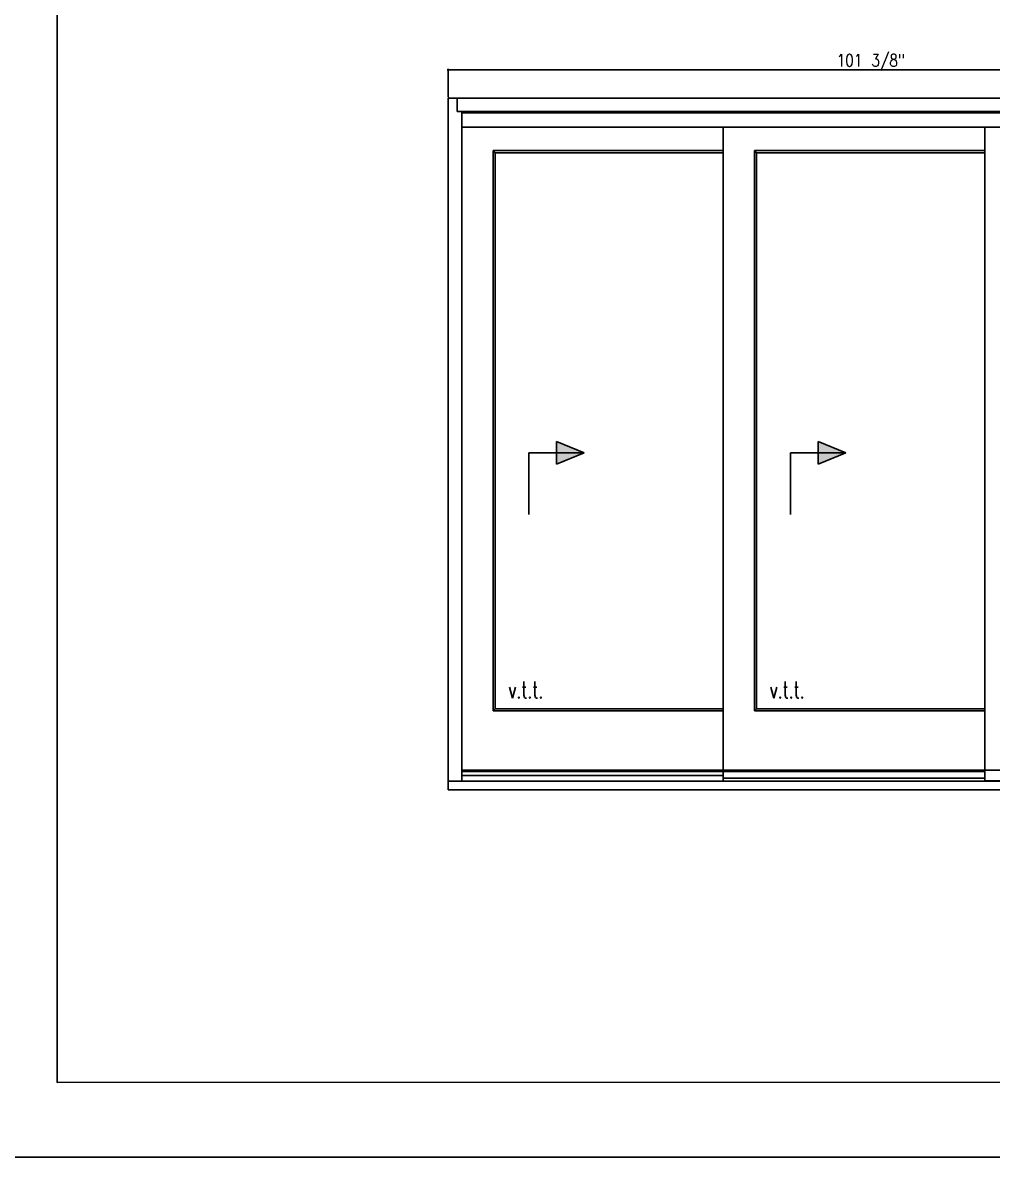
# Model space of a CAD drawing. Header units: inches. Extents: x 1985 to 11287, y 379 to 3234.
# Drawn here: x 7872.4 to 7988.8, y 1214.7 to 1350.8 of the extents above; entities that cross this region are included whole.
import ezdxf

# ---------------------------------------------------------------- set-up
doc = ezdxf.new("R2010")
doc.units = ezdxf.units.IN
doc.header["$MEASUREMENT"] = 0
doc.layers.get('0').update_dxf_attribs({"linetype": 'CONTINUOUS'})
doc.layers.get('Defpoints').update_dxf_attribs({"linetype": 'CONTINUOUS'})
for name, color, linetype in [('COTE1-1 99', 7, 'CONTINUOUS'), ('elevation 99', 7, 'CONTINUOUS'), ('opening side 99', 1, 'CONTINUOUS'), ('separation 99', 3, 'CONTINUOUS')]:
    doc.layers.add(name, color=color, linetype=linetype)
doc.styles.get("Standard").update_dxf_attribs({"font": 'txt.shx', "width": 0.8})
doc.dimstyles.new('Elevation', dxfattribs={"dimscale": 2, "dimtxt": 0.75, "dimasz": 0.0625, "dimexe": 0.0625, "dimexo": 0.0625, "dimgap": 0.0625, "dimtad": 1, "dimdec": 5, "dimzin": 0, "dimdsep": 46, "dimlunit": 5, "dimtxsty": 'Standard', "dimblk1": 'OBLIQUE', "dimblk2": 'OBLIQUE', "dimsah": 1, "dimcen": 2, "dimdle": 0.0625, "dimclrd": 1, "dimclre": 1, "dimadec": 1, "dimazin": 0, "dimtfac": 0.375, "dimtdec": 5, "dimtmove": 0, "dimatfit": 3, "dimldrblk": 'OBLIQUE', "dimfxl": 1, "dimfrac": 2, "dimtolj": 1, "dimtzin": 0, "dimarcsym": 0})

# ---------------------------------------------------------------- blocks, each defined once
blk = doc.blocks.new('_OBLIQUE')
at = {"color": 0, "linetype": 'ByBlock'}
blk.add_line((-0.5, -0.5), (0.5, 0.5), dxfattribs=at)
blk = doc.blocks.new('*D19')
at = {"layer": 'COTE1-1 99', "color": 1, "lineweight": -2, "transparency": 16777216}
for p, q in [((8025.01, 1345.14), (7923.38, 1345.14)), ((7923.51, 1341.86), (7923.51, 1345.26)), ((8024.88, 1341.86), (8024.88, 1345.26))]:
    blk.add_line(p, q, dxfattribs=at)
at = {"layer": 'Defpoints', "color": 0, "transparency": 16777216}
for p in [(7923.51, 1345.14), (7923.51, 1341.73), (8024.88, 1341.73)]:
    blk.add_point(p, dxfattribs=at)
at = {"layer": 'COTE1-1 99', "color": 1, "lineweight": -2, "transparency": 16777216, "xscale": 0.125, "yscale": 0.125, "zscale": 0.125, "rotation": 180}
blk.add_blockref('_OBLIQUE', (7923.51, 1345.14), dxfattribs=at)
at = {"layer": 'COTE1-1 99', "color": 1, "lineweight": -2, "transparency": 16777216, "xscale": 0.125, "yscale": 0.125, "zscale": 0.125}
blk.add_blockref('_OBLIQUE', (8024.88, 1345.14), dxfattribs=at)
at = {"layer": 'COTE1-1 99', "color": 0, "transparency": 16777216, "insert": (7974.2, 1346.01), "char_height": 1.5, "attachment_point": 5}
blk.add_mtext('\\A1;101 3/8"', dxfattribs=at)

msp = doc.modelspace()

# ---------------------------------------------------------------- hatches: boundary and pattern name
at = {"layer": 'opening side 99'}
h = msp.add_hatch(color=256, dxfattribs=at)
h.paths.add_polyline_path([(7936.501197, 1297.798863), (7936.501197, 1299.17521), (7939.823992, 1299.17521)])
h.paths.add_polyline_path([(7939.823992, 1299.17521), (7936.501197, 1299.17521), (7936.501197, 1300.551557)])
h = msp.add_hatch(color=256, dxfattribs=at)
h.paths.add_polyline_path([(7967.876192, 1297.798863), (7967.876192, 1299.17521), (7971.198987, 1299.17521)])
h.paths.add_polyline_path([(7971.198987, 1299.17521), (7967.876192, 1299.17521), (7967.876192, 1300.551557)])

# ---------------------------------------------------------------- linework, layer by layer
at = {"layer": 'elevation 99'}
for p, q in [((7923.509298, 1341.730678), (8024.884288, 1341.730693)), ((7923.509298, 1341.730683), (7923.509298, 1258.730673)), ((7924.571798, 1341.730683), (7924.571798, 1340.105683)), ((7992.821773, 1340.105683), (7924.571798, 1340.105683)), ((7925.134298, 1340.105683), (7925.134298, 1259.79793)), ((7925.134298, 1339.980693), (8023.259288, 1339.980693)), ((7987.884288, 1340.105693), (8023.821788, 1340.105693)), ((8023.259288, 1338.259693), (7925.134298, 1338.259693)), ((7956.509293, 1338.259693), (7956.509293, 1259.79793)), ((7956.509293, 1338.259693), (7956.509293, 1259.79793)), ((7987.884288, 1338.259693), (7987.884288, 1259.847934)), ((7928.893231, 1335.436005), (7928.89329, 1268.244572)), ((7956.509293, 1335.436005), (7928.893231, 1335.436005)), ((7929.134303, 1335.168134), (7928.893231, 1335.436005)), ((7960.268226, 1335.436005), (7960.268285, 1268.244572)), ((7987.884288, 1335.436005), (7960.268226, 1335.436005)), ((7960.509298, 1335.168134), (7960.268226, 1335.436005)), ((7956.509293, 1335.168134), (7929.134303, 1335.168134)), ((7929.134303, 1335.168134), (7929.134362, 1268.485643)), ((7987.884288, 1335.168134), (7960.509298, 1335.168134)), ((7960.509298, 1335.168134), (7960.509357, 1268.485643)), ((7987.884288, 1335.168134), (7987.884347, 1268.485643)), ((7928.89329, 1268.244572), (7929.134362, 1268.485643)), ((7956.509293, 1268.244572), (7928.89329, 1268.244572)), ((7956.509352, 1268.485643), (7929.134362, 1268.485643)), ((7960.268285, 1268.244572), (7960.509357, 1268.485643)), ((7987.884288, 1268.244572), (7960.268285, 1268.244572)), ((7987.884347, 1268.485643), (7960.509357, 1268.485643)), ((7956.509293, 1261.110683), (7925.134298, 1261.110683)), ((7956.509293, 1260.950683), (7925.134298, 1260.950683)), ((7956.509293, 1260.450924), (7925.134298, 1260.450919)), ((7987.884288, 1261.110683), (7956.509293, 1261.110683)), ((7987.884288, 1260.950683), (7956.509293, 1260.950683)), ((8023.259288, 1261.110683), (7987.884288, 1261.110683)), ((8024.884288, 1259.797939), (7923.509298, 1259.797924)), ((7987.884288, 1260.157934), (7956.509293, 1260.157929)), ((8023.259288, 1259.847939), (7987.884288, 1259.847934)), ((7923.509298, 1258.730673), (7987.884288, 1258.730693)), ((7954.884293, 1258.730683), (7987.884288, 1258.730693)), ((7954.884293, 1258.730683), (8024.884288, 1258.730693)), ((7954.884293, 1258.730683), (7986.321773, 1258.730683)), ((7954.884293, 1258.730683), (7992.821773, 1258.730683)), ((7954.884293, 1258.730683), (7986.321773, 1258.730683))]:
    msp.add_line(p, q, dxfattribs=at)
at = {"layer": 'opening side 99'}
for p, q in [((7939.823992, 1299.17521), (7936.501197, 1300.551557)), ((7936.501197, 1300.551557), (7939.823992, 1299.17521)), ((7936.501197, 1297.798863), (7936.501197, 1300.551557)), ((7971.198987, 1299.17521), (7967.876192, 1300.551557)), ((7967.876192, 1300.551557), (7971.198987, 1299.17521)), ((7967.876192, 1297.798863), (7967.876192, 1300.551557)), ((7933.178401, 1299.17521), (7939.823992, 1299.17521)), ((7933.178401, 1299.17521), (7933.178401, 1291.766359)), ((7939.823992, 1299.17521), (7936.501197, 1297.798863)), ((7964.553396, 1299.17521), (7971.198987, 1299.17521)), ((7964.553396, 1299.17521), (7964.553396, 1291.766359)), ((7971.198987, 1299.17521), (7967.876192, 1297.798863))]:
    msp.add_line(p, q, dxfattribs=at)
at = {"layer": 'separation 99'}
msp.add_lwpolyline([(7701.579679, 1953.271229), (8788.245413, 1953.271229), (8788.245413, 1214.666641), (7701.579679, 1214.666641)], close=True, dxfattribs=at)
at = {"layer": 'separation 99', "color": 3}
msp.add_lwpolyline([(7876.573778, 1460.358828), (8777.601674, 1460.629696), (8777.601674, 1223.895804), (7876.573778, 1223.624935)], close=True, dxfattribs=at)

# ---------------------------------------------------------------- texts
at = {"layer": 'elevation 99', "width": 0.7}
for p in [(7930.714296, 1269.730906), (7962.089291, 1269.730934)]:
    msp.add_text('v.t.t.', height=2, dxfattribs=at).set_placement(p)

# ---------------------------------------------------------------- dimensions: what is measured, and where the dimension line sits
at = {"layer": 'COTE1-1 99'}
dim = msp.add_linear_dim(base=(7923.509298, 1345.13836), p1=(8024.884288, 1341.730693), p2=(7923.509298, 1341.730678), angle=180, dimstyle='Elevation', override={"dimpost": '"'}, dxfattribs=at)
dim.commit()
dim.dimension.update_dxf_attribs({"geometry": '*D19', "text_midpoint": (7974.196793, 1346.01336)})

doc.saveas('drawing.dxf')
